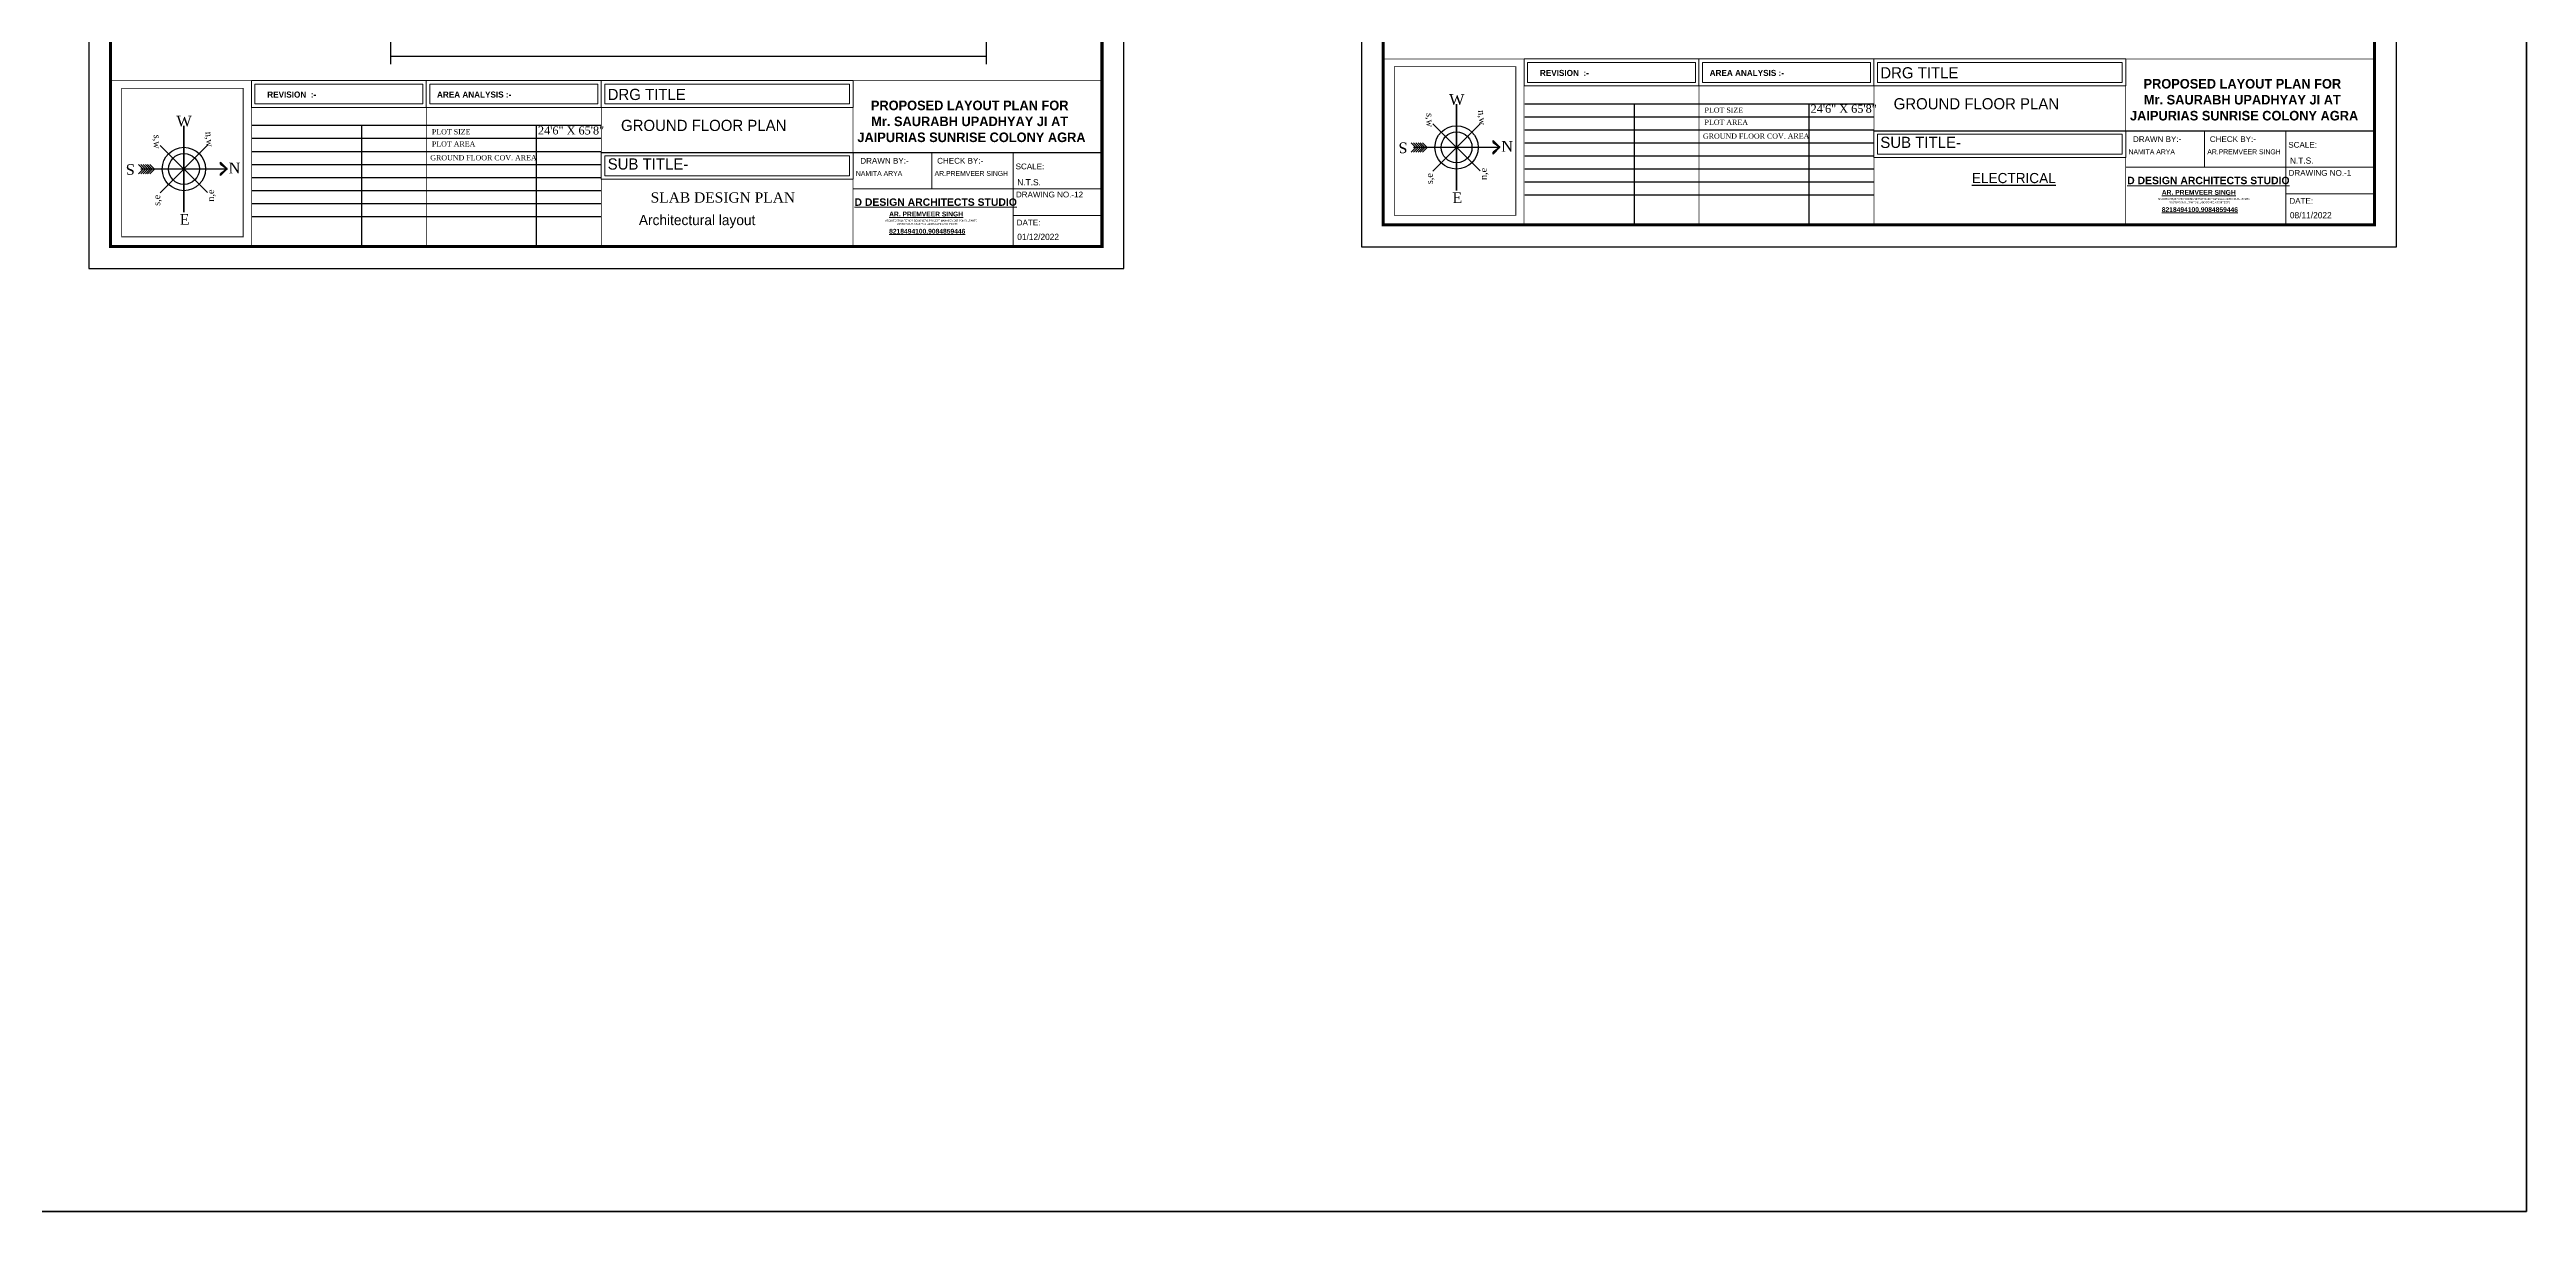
# Model space of a CAD drawing. Header units: millimetres. Extents: x -6808 to 215771, y -89660 to -16303.
# Drawn here: x 110174 to 112002, y -48747 to -47890 of the extents above; entities that cross this region are included whole.
import ezdxf

# ---------------------------------------------------------------- set-up
doc = ezdxf.new("R2010")
doc.units = ezdxf.units.MM
doc.linetypes.add('DASHED', pattern=[0.75, 0.5, -0.25])
doc.layers.get('0').update_dxf_attribs({"color": 8})
doc.layers.add('FORMAT', color=7, linetype='Continuous')
for name, color, linetype, lineweight in [('FORMAT LAAYER', 250, 'Continuous', 13), ('Projection', 190, 'DASHED', 25), ('SLAB', 5, 'Continuous', 30), ('text', 7, 'Continuous', 25), ('wall', 7, 'Continuous', 35)]:
    doc.layers.add(name, color=color, linetype=linetype, lineweight=lineweight)
doc.styles.add('cdim', font='arial.ttf')
doc.styles.add('HYPERMARTBORA0$0$SANSSERIFBOLD', font='sasb____.pfb', dxfattribs={"height": 0.2})
doc.styles.add('SAJ', font='eurr____.ttf')
doc.styles.get("Standard").update_dxf_attribs({"font": 'times.ttf'})
doc.styles.add('working', font='swissl.ttf')

msp = doc.modelspace()

# ---------------------------------------------------------------- linework, layer by layer
at = {"lineweight": -3}
for p, q in [((111194.515, -47944.812), (111229.453, -47979.664)), ((111194.558, -47979.707), (111229.41, -47944.77)), ((110255.231, -47960.781), (110290.168, -47995.633)), ((110255.273, -47995.676), (110290.125, -47960.738))]:
    msp.add_line(p, q, dxfattribs=at)
for points in [[(110425.022, -47803.714), (110425.022, -47843.272), (110419.848, -47845.668), (110430.884, -47843.482), (110425.053, -47846.938), (110425.053, -47900.855)], [(110864.835, -47803.714), (110864.835, -47843.272), (110859.661, -47845.668), (110870.697, -47843.482), (110864.867, -47846.938), (110864.867, -47900.855)]]:
    msp.add_lwpolyline(points)
at = {"lineweight": 30}
msp.add_lwpolyline([(110864.867, -47895.231), (110425.053, -47895.231)], dxfattribs=at)
at = {"ltscale": 0.2}
for centre, major_axis in [((111211.984, -47962.238), (-11.322, 11.294)), ((111211.984, -47962.238), (-8.058, 8.038)), ((110272.699, -47978.207), (-11.322, 11.294)), ((110272.699, -47978.207), (-8.058, 8.038))]:
    msp.add_ellipse(centre, major_axis=major_axis, ratio=1, start_param=3.92699082, end_param=10.21017612, dxfattribs=at)
at = {"layer": 'FORMAT', "lineweight": 18}
for p, q in [((110451.608, -47912.974), (110451.608, -47932.798)), ((110580.724, -47932.798), (110580.724, -47912.974)), ((111390.893, -47897.005), (111390.893, -47916.83)), ((111520.009, -47916.83), (111520.009, -47897.005))]:
    msp.add_line(p, q, dxfattribs=at)
at = {"layer": 'FORMAT', "linetype": 'ByBlock'}
for p, q in [((111262.293, -47929.997), (111520.009, -47929.997)), ((110323.008, -47945.965), (110580.724, -47945.965)), ((111262.293, -47939.601), (111520.009, -47939.601)), ((111262.293, -47949.205), (111520.009, -47949.205)), ((110323.008, -47955.57), (110580.724, -47955.57)), ((110323.008, -47965.174), (110580.724, -47965.174)), ((111262.293, -47958.809), (111520.009, -47958.809)), ((111262.293, -47968.413), (111520.009, -47968.413)), ((110323.008, -47974.778), (110580.724, -47974.778)), ((110323.008, -47984.382), (110580.724, -47984.382)), ((111262.293, -47978.018), (111520.009, -47978.018)), ((110323.008, -47993.986), (110580.724, -47993.986)), ((110323.008, -48003.59), (110580.724, -48003.59)), ((111262.293, -47987.622), (111520.009, -47987.622)), ((111262.293, -47997.226), (111520.009, -47997.226)), ((110323.008, -48013.194), (110580.724, -48013.194))]:
    msp.add_line(p, q, dxfattribs=at)
at = {"layer": 'FORMAT'}
for p, q in [((111343.324, -48019.496), (111343.324, -47929.997)), ((111472.182, -48019.496), (111472.182, -47929.997)), ((110404.04, -48035.465), (110404.04, -47945.965)), ((110532.898, -48035.465), (110532.898, -47945.965))]:
    msp.add_line(p, q, dxfattribs=at)
at = {"layer": 'FORMAT', "ltscale": 2}
for p, q in [((111520.009, -47949.968), (111889.567, -47949.968)), ((110580.724, -47965.937), (110950.283, -47965.937))]:
    msp.add_line(p, q, dxfattribs=at)
at = {"layer": 'FORMAT', "lineweight": 13, "ltscale": 20}
for p, q in [((111763.903, -47949.968), (111763.903, -47976.91)), ((110824.619, -47965.937), (110824.619, -47992.878)), ((111824.073, -47996.575), (111889.567, -47996.575)), ((110884.789, -48012.544), (110950.283, -48012.544))]:
    msp.add_line(p, q, dxfattribs=at)
at = {"layer": 'FORMAT', "color": 0}
for points in [[(111141.806, -46950.923), (111141.806, -48035.573), (111905.644, -48035.573), (111905.644, -46950.923)], [(111141.806, -46950.923), (111141.806, -48035.573), (111905.644, -48035.573), (111905.644, -46950.923)], [(110202.522, -46966.892), (110202.522, -48051.542), (110966.36, -48051.542), (110966.36, -46966.892)], [(110202.522, -46966.892), (110202.522, -48051.542), (110966.36, -48051.542), (110966.36, -46966.892)]]:
    msp.add_lwpolyline(points, close=True, dxfattribs=at)
at = {"layer": 'FORMAT', "color": 0, "const_width": 2.24}
for points in [[(110218.599, -46982.969), (110218.599, -48035.465), (110950.283, -48035.465), (110950.283, -46982.969)], [(110218.599, -46982.969), (110218.599, -48035.465), (110950.283, -48035.465), (110950.283, -46982.969)], [(111157.883, -46967), (111157.883, -48019.496), (111889.567, -48019.496), (111889.567, -46967)], [(111157.883, -46967), (111157.883, -48019.496), (111889.567, -48019.496), (111889.567, -46967)]]:
    msp.add_lwpolyline(points, close=True, dxfattribs=at)
at = {"layer": 'FORMAT', "ltscale": 2, "const_width": 0.559}
for points in [[(110322.493, -47912.974), (110322.493, -48035.465), (110218.599, -48035.465), (110218.599, -47912.974), (110950.283, -47912.974)], [(110451.608, -48035.465), (110451.608, -47912.974)], [(110580.724, -48035.465), (110580.724, -47912.974)], [(111261.777, -47897.005), (111261.777, -48019.496), (111157.883, -48019.496), (111157.883, -47897.005), (111889.567, -47897.005)], [(111390.893, -48019.496), (111390.893, -47897.005)], [(111520.009, -48019.496), (111520.009, -47897.005)]]:
    msp.add_lwpolyline(points, dxfattribs=at)
at = {"layer": 'FORMAT', "lineweight": 18}
for points in [[(110766.541, -47932.798), (110322.493, -47932.798), (110322.493, -47912.974), (110766.541, -47912.974)], [(110766.541, -47912.974), (110766.541, -47932.798)], [(111705.825, -47916.83), (111261.777, -47916.83), (111261.777, -47897.005), (111705.825, -47897.005)], [(111705.825, -47897.005), (111705.825, -47916.83)]]:
    msp.add_lwpolyline(points, dxfattribs=at)
at = {"layer": 'FORMAT', "const_width": 0.559}
for points in [[(110766.541, -48035.465), (110766.541, -47912.974)], [(111705.825, -48019.496), (111705.825, -47897.005)]]:
    msp.add_lwpolyline(points, dxfattribs=at)
at = {"layer": 'FORMAT', "ltscale": 2, "const_width": 0.601}
for points in [[(111166.071, -47902.672), (111255.742, -47902.672), (111255.742, -48012.335), (111166.071, -48012.335)], [(110226.787, -47918.64), (110316.457, -47918.64), (110316.457, -48028.303), (110226.787, -48028.303)]]:
    msp.add_lwpolyline(points, close=True, dxfattribs=at)
at = {"layer": 'FORMAT', "lineweight": 18}
for points in [[(111264.337, -47899.565), (111388.333, -47899.565), (111388.333, -47914.269), (111264.337, -47914.269)], [(111393.453, -47899.565), (111517.449, -47899.565), (111517.449, -47914.269), (111393.453, -47914.269)], [(111522.569, -47899.565), (111703.265, -47899.565), (111703.265, -47914.269), (111522.569, -47914.269)], [(110325.053, -47915.534), (110449.048, -47915.534), (110449.048, -47930.238), (110325.053, -47930.238)], [(110454.169, -47915.534), (110578.164, -47915.534), (110578.164, -47930.238), (110454.169, -47930.238)], [(110583.285, -47915.534), (110763.981, -47915.534), (110763.981, -47930.238), (110583.285, -47930.238)], [(111520.009, -47949.968), (111705.825, -47949.968), (111705.825, -47969.793), (111520.009, -47969.793)], [(110580.724, -47965.937), (110766.541, -47965.937), (110766.541, -47985.761), (110580.724, -47985.761)], [(110583.285, -47968.497), (110763.981, -47968.497), (110763.981, -47983.201), (110583.285, -47983.201)], [(111522.569, -47952.529), (111703.265, -47952.529), (111703.265, -47967.232), (111522.569, -47967.232)]]:
    msp.add_lwpolyline(points, close=True, dxfattribs=at)
at = {"layer": 'FORMAT', "color": 0, "lineweight": 13}
for points in [[(111824.073, -48019.496), (111824.073, -47949.968)], [(110884.789, -48035.465), (110884.789, -47965.937)], [(111705.825, -47976.91), (111889.567, -47976.91)], [(110766.541, -47992.878), (110950.283, -47992.878)]]:
    msp.add_lwpolyline(points, dxfattribs=at)
at = {"layer": 'wall', "ltscale": 60}
for p, q in [((111212.023, -47994.064), (111211.945, -47930.413)), ((110272.738, -48010.033), (110272.661, -47946.381)), ((111182.011, -47962.275), (111178.565, -47958.838)), ((111182.011, -47962.275), (111178.573, -47965.721)), ((111243.809, -47962.2), (111180.158, -47962.277)), ((111183.67, -47962.273), (111180.225, -47958.836)), ((111183.67, -47962.273), (111180.233, -47965.719)), ((111185.33, -47962.271), (111181.884, -47958.834)), ((111185.33, -47962.271), (111181.892, -47965.717)), ((111186.989, -47962.269), (111183.543, -47958.832)), ((111186.989, -47962.269), (111183.552, -47965.715)), ((111188.649, -47962.267), (111185.203, -47958.83)), ((111188.649, -47962.267), (111185.211, -47965.713)), ((111190.308, -47962.265), (111186.862, -47958.828)), ((111190.308, -47962.265), (111186.871, -47965.711)), ((111243.809, -47962.2), (111238.867, -47957.269)), ((111238.867, -47957.269), (111238.869, -47958.597)), ((111238.869, -47958.597), (111243.809, -47962.2)), ((111238.878, -47965.814), (111243.809, -47962.2)), ((111238.879, -47967.142), (111238.878, -47965.814)), ((111243.809, -47962.2), (111238.879, -47967.142)), ((110242.726, -47978.244), (110239.281, -47974.806)), ((110242.726, -47978.244), (110239.289, -47981.689)), ((110304.525, -47978.168), (110240.874, -47978.246)), ((110244.386, -47978.242), (110240.94, -47974.804)), ((110244.386, -47978.242), (110240.949, -47981.687)), ((110246.045, -47978.24), (110242.6, -47974.802)), ((110246.045, -47978.24), (110242.608, -47981.685)), ((110247.705, -47978.238), (110244.259, -47974.8)), ((110247.705, -47978.238), (110244.268, -47981.683)), ((110249.364, -47978.236), (110245.919, -47974.798)), ((110249.364, -47978.236), (110245.927, -47981.681)), ((110251.024, -47978.233), (110247.578, -47974.796)), ((110251.024, -47978.233), (110247.586, -47981.679)), ((110304.525, -47978.168), (110299.583, -47973.238)), ((110299.583, -47973.238), (110299.585, -47974.566)), ((110299.585, -47974.566), (110304.525, -47978.168)), ((110299.593, -47981.782), (110304.525, -47978.168)), ((110299.595, -47983.11), (110299.593, -47981.782)), ((110304.525, -47978.168), (110299.595, -47983.11))]:
    msp.add_line(p, q, dxfattribs=at)
at = {"layer": 'wall'}
msp.add_lwpolyline([(93155.422, -46609.38), (112001.612, -46609.38), (112001.612, -48747.451), (93155.422, -48747.451)], close=True, dxfattribs=at)

# ---------------------------------------------------------------- texts
for s, height, rotation, p in [('W', 7.912, 0.070059, (111206.498, -47930.884)), ('W', 7.912, 0.070059, (110267.213, -47946.853)), ('n,w', 4.999, 275.294842, (110288.546, -47950.912)), ('s,w', 4.999, 270.070059, (111189.753, -47936.928)), ('n,w', 4.999, 275.294842, (111227.83, -47934.943)), ('s,w', 4.999, 270.070059, (110250.469, -47952.897)), ('S', 7.912, 180.070059, (111175.733, -47958.625)), ('S', 7.912, 180.070059, (110236.449, -47974.593)), ('s,e', 4.999, 90.070059, (111194.484, -47989.409)), ('n,e', 4.999, 90.070059, (111234.257, -47986.357)), ('s,e', 4.999, 90.070059, (110255.2, -48005.377)), ('n,e', 4.999, 90.070059, (110294.972, -48002.325)), ('E', 7.912, 0.070059, (111208.884, -48003.395)), ('E', 7.912, 0.070059, (110269.599, -48019.364))]:
    msp.add_text(s, height=height, rotation=rotation).set_placement(p)
at = {"layer": 'FORMAT', "lineweight": 13, "style": 'working'}
for s, height, p in [('DRAWN BY:-', 4.2576, (111711.172, -47958.29)), (' CHECK BY:-', 4.25764, (111766.255, -47958.29)), ('SCALE:', 4.2576, (111825.807, -47962.477)), ('DRAWN BY:-', 4.2576, (110771.887, -47974.259)), (' CHECK BY:-', 4.25764, (110826.971, -47974.259)), ('SCALE:', 4.2576, (110886.523, -47978.445)), ('DRAWING NO.-1', 4.25764, (111826.032, -47983.214)), ('DRAWING NO.-12', 4.25764, (110886.748, -47999.182)), ('DATE:', 4.2576, (111826.632, -48003.896)), ('DATE:', 4.2576, (110887.348, -48019.865))]:
    msp.add_text(s, height=height, dxfattribs=at).set_placement(p)
at = {"layer": 'FORMAT', "style": 'cdim'}
for s, insert, char_height, width, attachment_point in [('\\A1;{\\fCentury Gothic|b1|i0|c0|p34;REVISION  :-}', (111273.489, -47905.068), 4.50194, 99.40447, 1), ('\\A1;{\\fCentury Gothic|b1|i0|c0|p34;AREA ANALYSIS :-}', (111398.778, -47905.068), 4.50194, 99.40447, 1), ('\\A1;{\\fDilleniaUPC|b1|i0|c0|p18;PROPOSED LAYOUT PLAN FOR \\PMr. SAURABH UPADHYAY JI AT \\P JAIPURIAS SUNRISE COLONY AGRA}', (111791.917, -47927.126), 7.06187, 177.40877, 5), ('\\A1;{\\fCentury Gothic|b1|i0|c0|p34;REVISION  :-}', (110334.205, -47921.036), 4.50194, 99.40447, 1), ('\\A1;{\\fCentury Gothic|b1|i0|c0|p34;AREA ANALYSIS :-}', (110459.494, -47921.036), 4.50194, 99.40447, 1), ('\\A1;{\\fDilleniaUPC|b1|i0|c0|p18;PROPOSED LAYOUT PLAN FOR \\PMr. SAURABH UPADHYAY JI AT \\P JAIPURIAS SUNRISE COLONY AGRA}', (110852.632, -47943.094), 7.06187, 177.40877, 5)]:
    msp.add_mtext(s, dxfattribs=dict(at, insert=insert, char_height=char_height, width=width, attachment_point=attachment_point))
at = {"layer": 'FORMAT', "ltscale": 2, "attachment_point": 1, "style": 'SAJ'}
for s, insert, char_height, width in [('\\A1;{\\fCentury Gothic|b0|i0|c0|p34;DRG TITLE}', (111524.722, -47903.087), 8.25836, 191.48142), ('\\A1;{\\fCentury Gothic|b0|i0|c0|p34;DRG TITLE}', (110585.437, -47919.056), 8.25836, 191.48142), ('\\A1;{\\fCentury Gothic|b0|i0|c0|p34;GROUND FLOOR PLAN}', (111534.567, -47925.937), 8.25836, 191.48142), ('\\A1;{\\fCentury Gothic|b0|i0|c0|p34;GROUND FLOOR PLAN}', (110595.282, -47941.905), 8.25836, 191.48142), ('\\A1;{\\fCentury Gothic|b0|i0|c0|p34;SUB TITLE-}', (111524.719, -47954.414), 8.25836, 191.48142), ('\\A1;{\\fShonar Bangla|b0|i0|c0|p34;NAMITA ARYA}', (111707.912, -47963.694), 3.65867, 186.55052), ('\\A1;{\\fShonar Bangla|b0|i0|c0|p34;AR.PREMVEER SINGH}', (111766.033, -47963.694), 3.65867, 186.55052), ('\\A1;{\\fCentury Gothic|b0|i0|c0|p34;SUB TITLE-}', (110585.435, -47970.383), 8.25836, 191.48142), ('\\A1;{\\fShonar Bangla|b0|i0|c0|p34;NAMITA ARYA}', (110768.628, -47979.663), 3.65867, 186.55052), ('\\A1;{\\fShonar Bangla|b0|i0|c0|p34;AR.PREMVEER SINGH}', (110826.749, -47979.663), 3.65867, 186.55052), ('\\A1;{\\fShonar Bangla|b0|i0|c0|p34;N.T.S.}', (110887.734, -47985.699), 4.60846, 119.67589), ('\\A1;{\\fShonar Bangla|b0|i0|c0|p34;N.T.S.}', (111827.019, -47969.731), 4.60846, 119.67589), ('\\A1;{\\fCentury Gothic|b0|i0|c0|p34;Architectural layout}', (110608.477, -48012.057), 7.56, 244.74508), ('\\A1;{\\fShonar Bangla|b0|i0|c0|p34;08/11/2022}', (111827.019, -48009.997), 4.60846, 119.67589), ('\\A1;{\\fShonar Bangla|b0|i0|c0|p34;01/12/2022}', (110887.734, -48025.965), 4.60846, 119.67589)]:
    msp.add_mtext(s, dxfattribs=dict(at, insert=insert, char_height=char_height, width=width))
at = {"layer": 'FORMAT', "lineweight": 13, "attachment_point": 1, "style": 'working'}
for s, insert, char_height, width in [('\\A1;{\\fBook Antiqua|b0|i0|c0|p18;24\'6" X 65\'8"}', (111473.27, -47930.751), 5.98638, 154.95147), ('\\A1;{\\fBook Antiqua|b0|i0|c0|p18;PLOT SIZE}', (110455.694, -47948.797), 3.84038, 99.40447), ('\\A1;{\\fBook Antiqua|b0|i0|c0|p18;24\'6" X 65\'8"}', (110533.985, -47946.719), 5.98638, 154.95147), ('\\A1;{\\fBook Antiqua|b0|i0|c0|p18;PLOT SIZE}', (111394.979, -47932.828), 3.84038, 99.40447), ('\\A1;{\\fBook Antiqua|b0|i0|c0|p18;PLOT AREA}', (111394.979, -47941.812), 3.84038, 99.40447), ('\\A1;{\\fBook Antiqua|b0|i0|c0|p18;GROUND FLOOR COV. AREA}', (110454.533, -47967.954), 3.84038, 99.40447), ('\\A1;{\\fBook Antiqua|b0|i0|c0|p18;PLOT AREA}', (110455.694, -47957.781), 3.84038, 99.40447), ('\\A1;{\\fBook Antiqua|b0|i0|c0|p18;GROUND FLOOR COV. AREA}', (111393.817, -47951.985), 3.84038, 99.40447)]:
    msp.add_mtext(s, dxfattribs=dict(at, insert=insert, char_height=char_height, width=width))
at = {"layer": 'FORMAT LAAYER', "color": 0, "lineweight": 13}
for s, height, style, p in [('%%UD DESIGN ARCHITECTS STUDIO', 5.4966, 'HYPERMARTBORA0$0$SANSSERIFBOLD', (111706.903, -47989.42)), ('%%UD DESIGN ARCHITECTS STUDIO', 5.4966, 'HYPERMARTBORA0$0$SANSSERIFBOLD', (110767.619, -48005.389)), ('ARCHITECTS,INTERIOR DESIGNERS,PROJECT MANAGEMENT CONSULTANTS,', 1.28401, 'working', (111729.634, -48000.991)), ('%%UAR. PREMVEER SINGH', 3.53004, 'HYPERMARTBORA0$0$SANSSERIFBOLD', (111732.476, -47997.263)), ('VASTU CONSULTANTS & LANDSCAPE ARCHITECTS', 1.28401, 'working', (111738.13, -48003.443)), ('ARCHITECTS,INTERIOR DESIGNERS,PROJECT MANAGEMENT CONSULTANTS,', 1.28401, 'working', (110790.35, -48016.959)), ('%%UAR. PREMVEER SINGH', 3.53004, 'HYPERMARTBORA0$0$SANSSERIFBOLD', (110793.191, -48013.231)), ('%%U8218494100,9084859446', 3.53004, 'HYPERMARTBORA0$0$SANSSERIFBOLD', (110793.191, -48025.903)), ('VASTU CONSULTANTS & LANDSCAPE ARCHITECTS', 1.28401, 'working', (110798.846, -48019.411)), ('%%U8218494100,9084859446', 3.53004, 'HYPERMARTBORA0$0$SANSSERIFBOLD', (111732.476, -48009.935))]:
    msp.add_text(s, height=height, dxfattribs=dict(at, style=style)).set_placement(p)
at = {"layer": 'Projection', "color": 1}
for p in [(111245.017, -47965.482), (110305.732, -47981.451)]:
    msp.add_text('N', height=7.912, rotation=0.070059, dxfattribs=at).set_placement(p)
at = {"layer": 'SLAB', "lineweight": 20, "ltscale": 2, "insert": (110617.181, -47995.445), "char_height": 7.56, "width": 177.87993, "attachment_point": 1}
msp.add_mtext('\\A1;SLAB DESIGN PLAN', dxfattribs=at)
at = {"layer": 'text', "linetype": 'ByBlock', "insert": (111621.884, -47981.141), "char_height": 7.5, "width": 169.56473, "attachment_point": 2, "style": 'SAJ'}
msp.add_mtext('\\A1;{\\fAlgerian|b0|i0|c0|p82;\\L ELECTRICAL }', dxfattribs=at)

doc.saveas('drawing.dxf')
